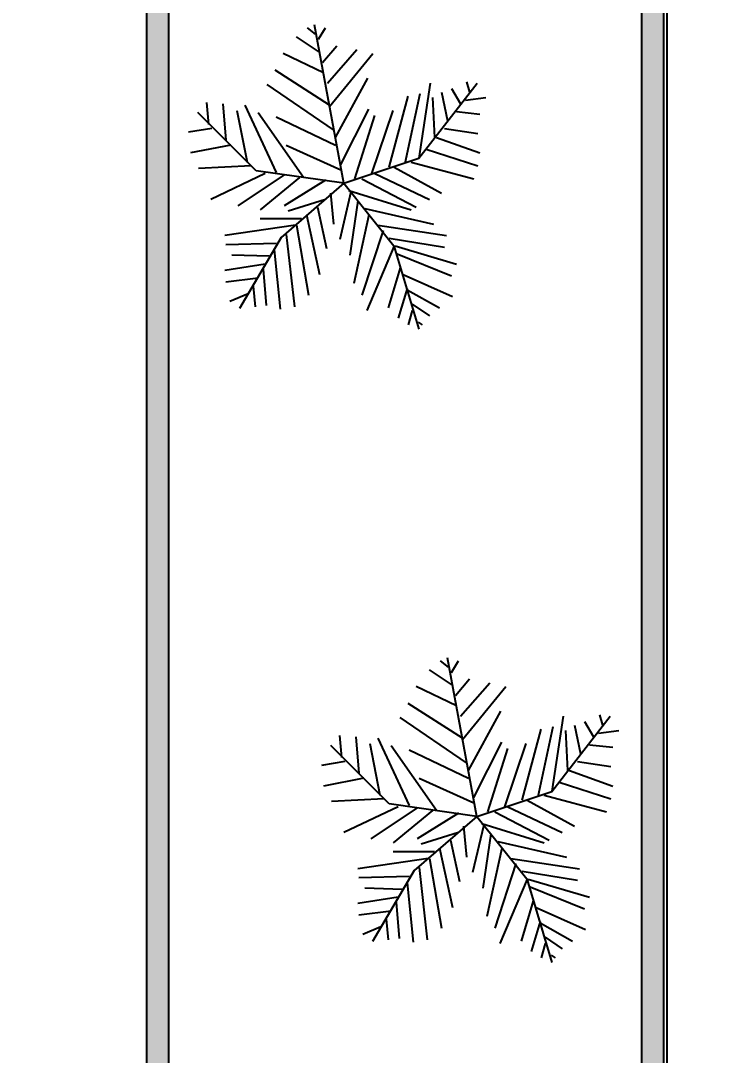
# Model space of a CAD drawing. Header units: inches. Extents: x -24938 to -15053, y -9405 to -790.
# Drawn here: x -21210.1 to -20928.9, y -3062.1 to -2652.1 of the extents above; entities that cross this region are included whole.
import ezdxf

# ---------------------------------------------------------------- set-up
doc = ezdxf.new("R2010")
doc.units = ezdxf.units.IN
doc.layers.add('dimension', color=10, linetype='Continuous')
doc.layers.add('steel', color=90, linetype='Continuous')
doc.styles.get("Standard").update_dxf_attribs({"font": 'arial.ttf', "height": 36})
doc.dimstyles.new('ISO-25', dxfattribs={"dimscale": 12, "dimtxt": 2.5, "dimasz": 2, "dimexe": 1.25, "dimexo": 0.625, "dimtad": 1, "dimdec": 0, "dimlunit": 4, "dimtxsty": 'Standard', "dimblk": 'ARCHTICK', "dimcen": 2.5, "dimadec": 0, "dimazin": 0, "dimtfac": 1, "dimtdec": 0, "dimtmove": 0, "dimatfit": 3, "dimldrblk": 'ARCHTICK', "dimfxl": 1, "dimarcsym": 0})

# ---------------------------------------------------------------- blocks, each defined once
blk = doc.blocks.new('Trees - Metric')
for p, q in [((-258.7244, 1362.456), (-332.3336, 1421.4348)), ((0, 0), (-266.7, 1447.8)), ((-231.1146, 1315.2628), (-166.7002, 1421.4348)), ((-221.9198, 1197.3052), (-433.5526, 1338.8594)), ((-194.31, 1102.9442), (-65.4812, 1256.284)), ((-185.1152, 1008.5578), (-553.1612, 1185.4942)), ((-148.3106, 914.1968), (118.5418, 1220.9018)), ((-129.8956, 701.8528), (265.7602, 1185.4942)), ((-129.8956, 713.6638), (-626.7704, 1032.1544)), ((-74.7014, 418.7444), (219.7608, 961.39)), ((-93.091, 489.5342), (-700.3796, 902.3858)), ((685.8, 228.6), (1219.2, 914.4)), ((689.0258, 230.0224), (790.2448, 914.1968)), ((983.4626, 867.0036), (1066.2666, 725.4494)), ((1121.4862, 925.9824), (1149.0706, 831.6214)), ((412.9786, 147.447), (587.8068, 796.2392)), ((560.197, 182.8292), (698.2206, 819.8358)), ((808.6344, 784.4282), (827.0494, 418.7444)), ((891.4384, 831.6214), (946.658, 572.1096)), ((1112.2914, 760.8316), (1296.3144, 784.4282)), ((-1234.059, 536.7274), (-1252.4486, 737.2604)), ((-1105.2302, 725.4494), (-1077.6458, 395.1732)), ((-976.4268, 666.4706), (-884.4026, 194.6402)), ((-902.8176, 713.6638), (-617.5756, 100.2538)), ((-28.6766, 171.0436), (228.9556, 678.2816)), ((256.5654, 88.4682), (449.7832, 666.4706)), ((-800.1, 114.3), (-1333.5, 647.7)), ((-369.1382, 53.086), (-783.1836, 642.874)), ((-617.5756, 607.4918), (-74.7014, 347.98)), ((100.1268, 41.275), (284.1498, 619.2774)), ((1029.462, 654.685), (1241.0948, 631.0884)), ((-1206.4492, 501.3198), (-1418.082, 465.9376)), ((919.0482, 501.3198), (1222.6798, 454.152)), ((845.439, 418.7444), (1241.0948, 277.1902)), ((-1031.621, 347.98), (-1399.667, 277.1902)), ((-525.5514, 347.98), (-28.6766, 123.8504)), ((753.4148, 312.5978), (1222.6798, 159.2326)), ((0, 0), (685.8, 228.6)), ((615.4166, 194.6402), (1185.8752, 41.275)), ((-847.598, 159.2326), (-1326.0578, 135.636)), ((0, 0), (-800.1, 114.3)), ((458.978, 147.447), (891.4384, -88.4682)), ((-718.7946, 88.4682), (-1215.644, -147.447)), ((-543.9664, 76.6572), (-967.2066, -206.4512)), ((-405.9428, 53.086), (-764.794, -241.8334)), ((0, 0), (-571.5, -495.3)), ((-166.7002, 29.4894), (-543.9664, -206.4512)), ((0, 0), (457.2, -571.5)), ((164.5412, 41.275), (661.416, -218.2368)), ((284.1498, 88.4682), (781.0246, -147.447)), ((-120.7008, -88.4682), (-93.091, -371.5766)), ((63.3222, -76.6826), (-37.8714, -513.1308)), ((44.9326, -64.897), (615.4166, -241.8334)), ((-166.7002, -147.447), (-507.1618, -253.619)), ((127.7366, -159.258), (54.1274, -654.685)), ((-240.3094, -218.2368), (-157.5054, -595.7062)), ((192.151, -230.0224), (817.8292, -371.5766)), ((-387.5278, -324.4088), (-764.794, -324.4088)), ((-341.5284, -289.0012), (-221.9198, -831.6214)), ((228.9556, -289.0012), (90.932, -914.1968)), ((-442.7474, -383.3876), (-1086.8406, -477.7486)), ((-525.5514, -465.963), (-451.9422, -1126.5408)), ((-433.5526, -383.3876), (-323.1134, -1020.3688)), ((357.759, -430.5554), (164.5412, -1020.3688)), ((311.7596, -383.3876), (937.4378, -477.7486)), ((-617.5756, -548.5384), (-1077.6458, -560.324)), ((-571.5, -495.3), (-952.5, -1143)), ((412.9786, -501.3452), (919.0482, -583.9206)), ((-681.9646, -666.496), (-1022.4262, -654.685)), ((-635.9652, -607.5172), (-580.771, -1150.1374)), ((458.978, -572.1096), (210.5406, -1161.923)), ((457.2, -571.5), (685.8, -1333.5)), ((468.1982, -572.1096), (1029.462, -737.2604)), ((486.5878, -642.8994), (983.4626, -843.4324)), ((-718.7946, -737.2604), (-1086.8406, -796.2392)), ((-737.1842, -784.4536), (-709.5744, -1114.7298)), ((514.1976, -772.6426), (403.7838, -1138.3264)), ((541.8074, -831.6214), (992.6574, -1032.1544)), ((-783.1836, -867.029), (-1077.6458, -902.4112)), ((-829.2084, -937.7934), (-810.7934, -1126.5408)), ((-875.2078, -1008.5832), (-1040.8412, -1079.3476)), ((578.612, -961.39), (495.7826, -1232.7128)), ((578.612, -973.1756), (873.0488, -1138.3264)), ((624.6114, -1102.9442), (781.0246, -1209.1162)), ((624.6114, -1161.923), (587.8068, -1291.6916)), ((679.8056, -1268.095), (716.6102, -1291.6916))]:
    blk.add_line(p, q)
blk = doc.blocks.new('_ArchTick')
at = {"color": 0, "linetype": 'ByBlock', "const_width": 0.15}
blk.add_lwpolyline([(-0.5, -0.5), (0.5, 0.5)], dxfattribs=at)
blk = doc.blocks.new('*D29')
at = {"layer": 'Defpoints', "color": 0, "transparency": 16777216}
for p in [(-20964.03, -2563.71), (-20955.22, -3500.44), (-20512.79, -3500.44)]:
    blk.add_point(p, dxfattribs=at)
at = {"layer": 'dimension', "color": 0, "lineweight": -2, "transparency": 16777216}
for p, q in [((-20956.53, -2563.71), (-20497.79, -2563.71)), ((-20512.79, -2563.71), (-20512.79, -3500.44)), ((-20947.72, -3500.44), (-20497.79, -3500.44))]:
    blk.add_line(p, q, dxfattribs=at)
at = {"layer": 'dimension', "color": 0, "lineweight": -2, "transparency": 16777216, "xscale": 24, "yscale": 24, "zscale": 24}
for p, rotation in [((-20512.79, -2563.71), 90), ((-20512.79, -3500.44), 270)]:
    blk.add_blockref('_ArchTick', p, dxfattribs=dict(at, rotation=rotation))
at = {"layer": 'dimension', "color": 0, "transparency": 16777216, "insert": (-20538.68, -3032.07), "char_height": 36, "attachment_point": 5, "rotation": 90}
blk.add_mtext('78\'-1"', dxfattribs=at)

msp = doc.modelspace()

# ---------------------------------------------------------------- hatches: boundary and pattern name
at = {"layer": 'steel'}
h = msp.add_hatch(color=256, dxfattribs=at)
h.dxf.hatch_style = 1
h.paths.add_polyline_path([(-24004.46, -2563.71), (-23817.11, -2563.71), (-23817.11, -3368.2), (-23808.3, -3368.2), (-23808.3, -2554.89), (-24004.46, -2554.89), (-24013.27, -2554.89), (-24013.27, -3368.2), (-24004.46, -3368.2)])
h.paths.add_polyline_path([(-23808.3, -1837.44), (-23817.11, -1837.44), (-23817.11, -2407.23), (-24004.46, -2407.23), (-24004.46, -1837.44), (-24013.27, -1837.44), (-24013.27, -2416.05), (-23808.3, -2416.05)])
h.paths.add_polyline_path([(-21151.38, -1837.44), (-21160.19, -1837.44), (-21160.19, -2416.05), (-20955.22, -2416.05), (-20955.22, -1837.44), (-20964.03, -1837.44), (-20964.03, -2407.23), (-21151.38, -2407.23)])
h.paths.add_polyline_path([(-20955.22, -2554.89), (-20964.03, -2554.89), (-21160.19, -2554.89), (-21160.19, -3368.2), (-21151.38, -3368.2), (-21151.38, -2563.71), (-20964.03, -2563.71), (-20964.03, -3368.2), (-20955.22, -3368.2)])
h.paths.add_polyline_path([(-20955.22, -3703.04), (-21160.19, -3703.04), (-21160.19, -4281.65), (-21151.38, -4281.65), (-21151.38, -3711.86), (-20964.03, -3711.86), (-20964.03, -4281.65), (-20955.22, -4281.65)])

# ---------------------------------------------------------------- linework, layer by layer
for p, q in [((-21160.19, -3368.2), (-21160.19, -2554.89)), ((-21151.38, -3368.2), (-21151.38, -2563.71)), ((-20964.03, -3368.2), (-20964.03, -2563.71))]:
    msp.add_line(p, q)
at = {"layer": 'Defpoints'}
for p, q in [((-20954.11, -1287.17), (-20954.11, -5317.05)), ((-20955.22, -3368.2), (-20955.22, -2554.89))]:
    msp.add_line(p, q, dxfattribs=at)

# ---------------------------------------------------------------- block references
at = {"layer": 'Defpoints', "xscale": 0.04338675586386211, "yscale": 0.04338675586386211, "zscale": 0.04338675586386211}
for p in [(-21082.06, -2716.54), (-21029.37, -2967.38)]:
    msp.add_blockref('Trees - Metric', p, dxfattribs=at)

# ---------------------------------------------------------------- dimensions: what is measured, and where the dimension line sits
at = {"layer": 'dimension'}
dim = msp.add_linear_dim(base=(-20512.79, -3500.44), p1=(-20964.03, -2563.71), p2=(-20955.22, -3500.44), angle=90, dimstyle='ISO-25', dxfattribs=at)
dim.commit()
dim.dimension.update_dxf_attribs({"geometry": '*D29', "text_midpoint": (-20538.68, -3032.07)})

doc.saveas('drawing.dxf')
